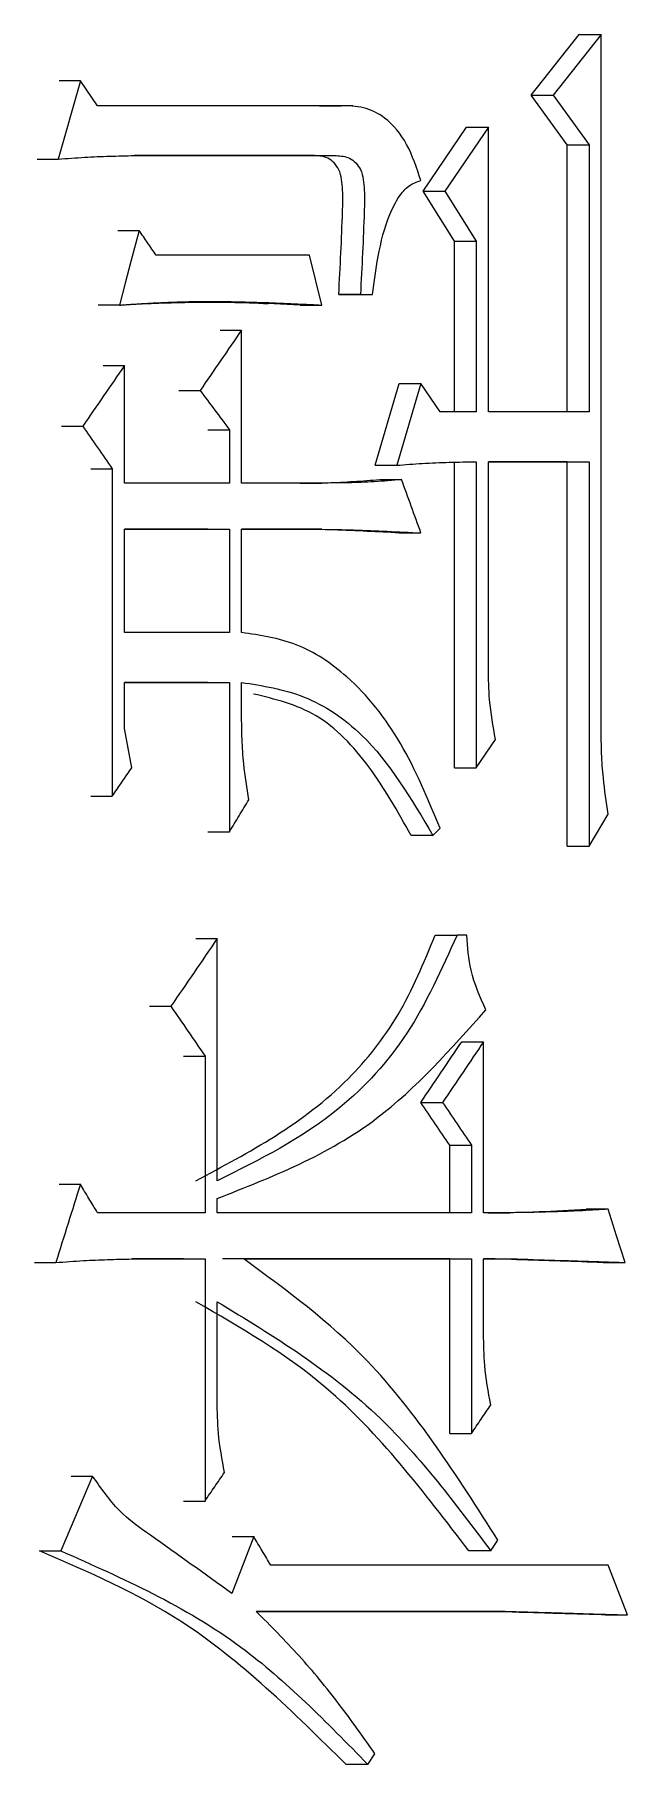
# Model space of a CAD drawing. Header units: millimetres. Extents: x 2687 to 4367, y 1046 to 2234.
# Drawn here: x 3482.99 to 3484.79, y 1378.39 to 1383.64 of the extents above; entities that cross this region are included whole.
import ezdxf

# ---------------------------------------------------------------- set-up
doc = ezdxf.new("R2010")
doc.units = ezdxf.units.MM

msp = doc.modelspace()

# ---------------------------------------------------------------- linework, layer by layer
at = {"color": 7, "linetype": 'Continuous', "lineweight": 25}
for p, q in [((3484.4972, 1383.4606), (3484.6428, 1383.6445)), ((3484.7097, 1383.6445), (3484.5639, 1383.4606)), ((3484.6428, 1383.6445), (3484.7097, 1383.6445)), ((3484.7097, 1381.5351), (3484.7097, 1383.6445)), ((3483.1258, 1383.5038), (3483.0587, 1383.2659)), ((3483.1258, 1383.5038), (3483.0611, 1383.5038)), ((3483.178, 1383.4281), (3483.1258, 1383.5038)), ((3484.4972, 1383.4606), (3484.5639, 1383.4606)), ((3484.6064, 1383.3091), (3484.4972, 1383.4606)), ((3484.5639, 1383.4606), (3484.6733, 1383.3091)), ((3483.9188, 1383.4281), (3483.178, 1383.4281)), ((3483.8529, 1383.4281), (3483.9188, 1383.4281)), ((3483.9543, 1383.4276), (3483.9253, 1383.4276)), ((3484.1686, 1383.1685), (3484.3002, 1383.3632)), ((3484.3667, 1383.3632), (3484.2348, 1383.1685)), ((3484.3002, 1383.3632), (3484.3667, 1383.3632)), ((3484.3667, 1382.4978), (3484.3667, 1383.3632)), ((3484.6064, 1383.3091), (3484.6733, 1383.3091)), ((3484.6064, 1382.4978), (3484.6064, 1383.3091)), ((3484.6733, 1383.3091), (3484.6733, 1382.4978)), ((3482.9941, 1383.2659), (3483.0587, 1383.2659)), ((3483.2896, 1383.2767), (3483.9041, 1383.2767)), ((3483.8382, 1383.2767), (3483.2896, 1383.2767)), ((3483.8383, 1383.2767), (3483.9042, 1383.2767)), ((3484.1686, 1383.1685), (3484.2348, 1383.1685)), ((3484.2637, 1383.0171), (3484.1686, 1383.1685)), ((3484.2348, 1383.1685), (3484.3301, 1383.0171)), ((3483.2395, 1383.0495), (3483.3045, 1383.0495)), ((3484.2637, 1383.0171), (3484.3301, 1383.0171)), ((3484.2637, 1382.4978), (3484.2637, 1383.0171)), ((3484.3301, 1383.0171), (3484.3301, 1382.4978)), ((3483.8598, 1382.8223), (3483.823, 1382.9738)), ((3483.245, 1382.8223), (3483.1801, 1382.8223)), ((3483.7941, 1382.8223), (3483.6946, 1382.8273)), ((3483.7941, 1382.8223), (3483.8598, 1382.8223)), ((3483.9777, 1382.8548), (3483.9118, 1382.8548)), ((3483.9485, 1382.8548), (3484.0145, 1382.8548)), ((3483.9777, 1382.8548), (3484.0145, 1382.8548)), ((3483.5506, 1382.7466), (3483.6161, 1382.7466)), ((3483.6161, 1382.2815), (3483.6161, 1382.7466)), ((3483.195, 1382.6384), (3483.2599, 1382.6384)), ((3483.2599, 1382.2815), (3483.2599, 1382.6384)), ((3483.4249, 1382.5627), (3483.4901, 1382.5627)), ((3484.022, 1382.3356), (3484.0953, 1382.5844)), ((3484.1615, 1382.5844), (3484.088, 1382.3356)), ((3484.0953, 1382.5844), (3484.1615, 1382.5844)), ((3484.2202, 1382.4978), (3484.1615, 1382.5844)), ((3483.0685, 1382.4546), (3483.1333, 1382.4546)), ((3484.3301, 1382.4978), (3484.2202, 1382.4978)), ((3484.6733, 1382.4978), (3484.3667, 1382.4978)), ((3483.5137, 1382.4437), (3483.579, 1382.4437)), ((3483.579, 1382.4437), (3483.579, 1382.2815)), ((3484.2637, 1381.4161), (3484.2637, 1382.345)), ((3484.3301, 1382.3464), (3484.3301, 1381.4161)), ((3484.3667, 1382.3464), (3484.6733, 1382.3464)), ((3484.3667, 1381.719), (3484.3667, 1382.3464)), ((3484.6064, 1382.3464), (3484.3667, 1382.3464)), ((3484.6064, 1382.3464), (3484.6733, 1382.3464)), ((3484.6064, 1381.1781), (3484.6064, 1382.3464)), ((3484.6733, 1382.3464), (3484.6733, 1381.1781)), ((3483.1578, 1382.3247), (3483.2227, 1382.3247)), ((3484.022, 1382.3356), (3484.088, 1382.3356)), ((3484.0366, 1382.2923), (3484.1027, 1382.2923)), ((3483.579, 1382.2815), (3483.2599, 1382.2815)), ((3483.8598, 1382.2815), (3483.6161, 1382.2815)), ((3483.7941, 1382.2815), (3483.8598, 1382.2815)), ((3483.2599, 1381.8272), (3483.2599, 1382.1409)), ((3483.2599, 1382.1409), (3483.579, 1382.1409)), ((3483.5136, 1382.1409), (3483.2599, 1382.1409)), ((3483.5137, 1382.1409), (3483.579, 1382.1409)), ((3483.579, 1382.1409), (3483.579, 1381.8272)), ((3483.6161, 1382.1409), (3483.8598, 1382.1409)), ((3483.6161, 1381.8271), (3483.6161, 1382.1409)), ((3483.7941, 1382.1409), (3483.6161, 1382.1409)), ((3483.8598, 1382.1409), (3483.7941, 1382.1409)), ((3484.0953, 1382.13), (3484.1615, 1382.13)), ((3483.579, 1381.8272), (3483.2599, 1381.8272)), ((3483.2599, 1381.6757), (3483.579, 1381.6757)), ((3483.2599, 1381.5351), (3483.2599, 1381.6757)), ((3483.5136, 1381.6757), (3483.2599, 1381.6757)), ((3483.5137, 1381.6757), (3483.579, 1381.6757)), ((3483.579, 1381.6757), (3483.579, 1381.2214)), ((3483.6161, 1381.5784), (3483.6161, 1381.6757)), ((3484.3301, 1381.4161), (3484.3886, 1381.5026)), ((3484.6733, 1381.1781), (3484.7315, 1381.2755)), ((3483.5137, 1381.2214), (3483.579, 1381.2214)), ((3484.1982, 1381.2106), (3484.1319, 1381.2106)), ((3484.1982, 1381.2106), (3484.2202, 1381.2322)), ((3483.4767, 1380.8969), (3483.542, 1380.8969)), ((3483.542, 1380.1613), (3483.542, 1380.8969)), ((3484.2052, 1380.9077), (3484.2715, 1380.9077)), ((3484.3008, 1380.9077), (3484.2715, 1380.9077)), ((3483.336, 1380.6913), (3483.4011, 1380.6913)), ((3484.2856, 1380.5832), (3484.352, 1380.5832)), ((3484.352, 1380.0639), (3484.352, 1380.5832)), ((3483.4397, 1380.5399), (3483.505, 1380.5399)), ((3483.505, 1380.5399), (3483.505, 1380.0639)), ((3484.1612, 1380.3993), (3484.2275, 1380.3993)), ((3484.2491, 1380.2695), (3484.3154, 1380.2695)), ((3484.2491, 1380.0639), (3484.2491, 1380.2695)), ((3484.3154, 1380.2695), (3484.3154, 1380.0639)), ((3483.0611, 1380.1505), (3483.1258, 1380.1505)), ((3483.542, 1380.0639), (3483.542, 1380.1072)), ((3483.505, 1380.0639), (3483.178, 1380.0639)), ((3484.3154, 1380.0639), (3483.542, 1380.0639)), ((3484.4325, 1380.0639), (3484.352, 1380.0639)), ((3484.366, 1380.0639), (3484.4325, 1380.0639)), ((3484.7315, 1380.0748), (3484.6646, 1380.0748)), ((3482.9866, 1379.9125), (3483.0513, 1379.9125)), ((3483.2822, 1379.9233), (3483.505, 1379.9233)), ((3483.4396, 1379.9233), (3483.2822, 1379.9233)), ((3483.4397, 1379.9233), (3483.505, 1379.9233)), ((3483.505, 1379.9233), (3483.505, 1379.1877)), ((3484.2491, 1379.9233), (3483.558, 1379.9233)), ((3483.6235, 1379.9233), (3484.3154, 1379.9233)), ((3484.2491, 1379.9233), (3484.3154, 1379.9233)), ((3484.2491, 1379.3933), (3484.2491, 1379.9233)), ((3484.3154, 1379.9233), (3484.3154, 1379.3933)), ((3484.352, 1379.9233), (3484.4544, 1379.9233)), ((3484.352, 1379.6961), (3484.352, 1379.9233)), ((3484.3879, 1379.9233), (3484.352, 1379.9233)), ((3484.3879, 1379.9233), (3484.4544, 1379.9233)), ((3484.7154, 1379.9125), (3484.7824, 1379.9125)), ((3483.542, 1379.4906), (3483.542, 1379.7934)), ((3484.2491, 1379.3933), (3484.3154, 1379.3933)), ((3483.1631, 1379.2634), (3483.0662, 1379.0363)), ((3483.0983, 1379.2634), (3483.1631, 1379.2634)), ((3483.0015, 1379.0363), (3483.0662, 1379.0363)), ((3483.6531, 1379.0796), (3483.5865, 1378.9065)), ((3483.5876, 1379.0796), (3483.6531, 1379.0796)), ((3484.3739, 1379.0362), (3484.3075, 1379.0362)), ((3484.7315, 1378.993), (3483.7048, 1378.993)), ((3484.7897, 1378.8416), (3484.7315, 1378.993)), ((3483.6605, 1378.8524), (3484.4179, 1378.8524)), ((3484.3514, 1378.8524), (3483.6605, 1378.8524)), ((3484.4179, 1378.8524), (3484.3514, 1378.8524)), ((3484.7227, 1378.8416), (3484.7897, 1378.8416)), ((3483.9998, 1378.3872), (3484.0219, 1378.4197)), ((3483.9998, 1378.3872), (3483.9338, 1378.3872))]:
    msp.add_line(p, q, dxfattribs=at)
at = {"color": 7, "linetype": 'Continuous', "lineweight": 25, "flags": 128}
for points in [[(3483.3045, 1383.0495), (3483.2798, 1382.955), (3483.2624, 1382.8887), (3483.245, 1382.8223)], [(3483.2227, 1382.3247), (3483.2227, 1381.8272), (3483.2227, 1381.3296)], [(3483.2822, 1381.4161), (3483.271, 1381.4756), (3483.2599, 1381.5351)], [(3484.2637, 1381.4161), (3484.2803, 1381.4161), (3484.2969, 1381.4161), (3484.3301, 1381.4161)], [(3483.1578, 1381.3296), (3483.174, 1381.3296), (3483.1902, 1381.3296), (3483.2227, 1381.3296)], [(3484.6064, 1381.1781), (3484.6231, 1381.1781), (3484.6398, 1381.1781), (3484.6733, 1381.1781)], [(3484.7824, 1379.9125), (3484.7569, 1379.9936), (3484.7315, 1380.0748)], [(3483.4397, 1379.1877), (3483.456, 1379.1877), (3483.4723, 1379.1877), (3483.505, 1379.1877)], [(3484.3739, 1379.0362), (3484.3795, 1379.0444), (3484.3877, 1379.0566), (3484.3959, 1379.0687)]]:
    msp.add_lwpolyline(points, dxfattribs=at)
at = {"color": 7, "linetype": 'Continuous', "lineweight": 25}
for points, knots in [([(3484.1615, 1383.201), (3484.1489, 1383.2391), (3484.1242, 1383.3141), (3484.06, 1383.392), (3483.9875, 1383.4274), (3483.9417, 1383.4279), (3483.9188, 1383.4281)], [0, 0, 0, 0, 0.2915358, 0.5725288, 0.7872386, 1, 1, 1, 1]), ([(3483.0587, 1383.2659), (3483.0856, 1383.2679), (3483.1376, 1383.272), (3483.2146, 1383.2752), (3483.2646, 1383.2762), (3483.2896, 1383.2767)], [0, 0, 0, 0, 0.349385, 0.674644, 1, 1, 1, 1]), ([(3483.9118, 1382.8548), (3483.9162, 1382.9389), (3483.9218, 1383.0448), (3483.9249, 1383.1706), (3483.9182, 1383.2353), (3483.88, 1383.2741), (3483.852, 1383.2758), (3483.8382, 1383.2767)], [0, 0, 0, 0, 0.512304, 0.645208, 0.775979, 0.889287, 1, 1, 1, 1]), ([(3483.9041, 1383.2767), (3483.9179, 1383.2758), (3483.9459, 1383.2741), (3483.9841, 1383.2354), (3483.9908, 1383.1706), (3483.9877, 1383.0448), (3483.9822, 1382.9389), (3483.9777, 1382.8548)], [0, 0, 0, 0, 0.110827, 0.224198, 0.354947, 0.487818, 1, 1, 1, 1]), ([(3484.0145, 1382.8548), (3484.0195, 1382.8932), (3484.0303, 1382.9765), (3484.056, 1383.0793), (3484.0916, 1383.1498), (3484.1239, 1383.1881), (3484.1489, 1383.1966), (3484.1615, 1383.201)], [0, 0, 0, 0, 0.277213, 0.601616, 0.758833, 0.878188, 1, 1, 1, 1]), ([(3483.3565, 1382.9738), (3483.3479, 1382.9864), (3483.3305, 1383.0116), (3483.3132, 1383.0369), (3483.3045, 1383.0495)], [0, 0, 0, 0, 0.499998, 1, 1, 1, 1]), ([(3483.823, 1382.9738), (3483.7536, 1382.9738), (3483.5986, 1382.9738), (3483.4427, 1382.9738), (3483.3565, 1382.9738)], [0, 0, 0, 0, 0.447226, 1, 1, 1, 1]), ([(3483.245, 1382.8223), (3483.2474, 1382.8225), (3483.2522, 1382.8228), (3483.2593, 1382.8233), (3483.2665, 1382.8238), (3483.2737, 1382.8242), (3483.2808, 1382.8247), (3483.288, 1382.8252), (3483.2951, 1382.8256), (3483.3011, 1382.826), (3483.3071, 1382.8264), (3483.313, 1382.8267), (3483.3226, 1382.8273), (3483.3321, 1382.8279), (3483.344, 1382.8286), (3483.356, 1382.8292), (3483.3703, 1382.8299), (3483.3989, 1382.8312), (3483.4609, 1382.8333), (3483.5371, 1382.8337), (3483.6037, 1382.8325), (3483.637, 1382.8317), (3483.6607, 1382.831), (3483.6797, 1382.8304), (3483.7035, 1382.8296), (3483.7225, 1382.8288), (3483.7414, 1382.8279), (3483.7557, 1382.8272), (3483.7699, 1382.8266), (3483.7841, 1382.826), (3483.796, 1382.8254), (3483.8054, 1382.825), (3483.8126, 1382.8247), (3483.8197, 1382.8244), (3483.8268, 1382.824), (3483.8339, 1382.8237), (3483.841, 1382.8233), (3483.8469, 1382.823), (3483.8532, 1382.8227), (3483.8571, 1382.8225), (3483.8598, 1382.8223)], [0, 0, 0, 0, 0.011607, 0.023213, 0.034819, 0.046426, 0.058032, 0.069639, 0.081245, 0.092852, 0.098655, 0.110262, 0.121868, 0.145081, 0.156687, 0.1799, 0.203113, 0.226326, 0.31918, 0.504901, 0.597754, 0.64418, 0.667393, 0.713819, 0.737032, 0.783458, 0.806671, 0.829884, 0.853097, 0.87631, 0.899523, 0.911129, 0.922736, 0.934342, 0.945949, 0.957555, 0.969162, 0.980768, 0.986572, 1, 1, 1, 1]), ([(3483.3117, 1382.8264), (3483.3116, 1382.8264), (3483.3116, 1382.8264), (3483.3121, 1382.8264), (3483.3305, 1382.8272), (3483.4018, 1382.8299), (3483.4711, 1382.8312), (3483.5138, 1382.8315), (3483.5289, 1382.8315), (3483.5314, 1382.8315), (3483.5306, 1382.8315), (3483.556, 1382.8314), (3483.6098, 1382.8306), (3483.6583, 1382.8287), (3483.6975, 1382.8271)], [0, 0, 0, 0, 0.0005302, 0.0045089, 0.0140623, 0.2259043, 0.4170896, 0.5139281, 0.5242527, 0.5327033, 0.5574379, 0.6257596, 0.6972067, 1, 1, 1, 1]), ([(3483.9118, 1382.8548), (3483.9186, 1382.8548), (3483.9309, 1382.8548), (3483.9431, 1382.8548), (3483.9485, 1382.8548)], [0, 0, 0, 0, 0.56, 1, 1, 1, 1]), ([(3483.6161, 1382.7466), (3483.5951, 1382.716), (3483.5531, 1382.6547), (3483.5111, 1382.5934), (3483.4901, 1382.5627)], [0, 0, 0, 0, 0.5, 1, 1, 1, 1]), ([(3483.2599, 1382.6384), (3483.2388, 1382.6078), (3483.1966, 1382.5465), (3483.1544, 1382.4852), (3483.1333, 1382.4546)], [0, 0, 0, 0, 0.5, 1, 1, 1, 1]), ([(3483.4901, 1382.5627), (3483.505, 1382.5429), (3483.5346, 1382.5032), (3483.5642, 1382.4636), (3483.579, 1382.4437)], [0, 0, 0, 0, 0.499998, 1, 1, 1, 1]), ([(3483.1333, 1382.4546), (3483.1482, 1382.4329), (3483.178, 1382.3897), (3483.2078, 1382.3464), (3483.2227, 1382.3247)], [0, 0, 0, 0, 0.499998, 1, 1, 1, 1]), ([(3484.088, 1382.3356), (3484.1139, 1382.3376), (3484.1672, 1382.3417), (3484.2479, 1382.3449), (3484.3027, 1382.3459), (3484.3301, 1382.3464)], [0, 0, 0, 0, 0.320446, 0.660167, 1, 1, 1, 1]), ([(3483.7941, 1382.2815), (3483.8218, 1382.2816), (3483.8762, 1382.2819), (3483.957, 1382.286), (3484.0101, 1382.2902), (3484.0366, 1382.2923)], [0, 0, 0, 0, 0.342239, 0.67104, 1, 1, 1, 1]), ([(3484.1027, 1382.2923), (3484.0751, 1382.2897), (3484.021, 1382.2845), (3483.94, 1382.282), (3483.8866, 1382.2817), (3483.8598, 1382.2815)], [0, 0, 0, 0, 0.341779, 0.670798, 1, 1, 1, 1]), ([(3484.1615, 1382.13), (3484.1517, 1382.1571), (3484.1321, 1382.2112), (3484.1125, 1382.2653), (3484.1027, 1382.2923)], [0, 0, 0, 0, 0.499999, 1, 1, 1, 1]), ([(3484.0953, 1382.13), (3484.063, 1382.1316), (3483.9968, 1382.1349), (3483.8964, 1382.1395), (3483.8282, 1382.1404), (3483.7941, 1382.1409)], [0, 0, 0, 0, 0.321994, 0.660963, 1, 1, 1, 1]), ([(3483.8598, 1382.1409), (3483.8923, 1382.1404), (3483.9588, 1382.1396), (3484.0594, 1382.135), (3484.1274, 1382.1317), (3484.1615, 1382.13)], [0, 0, 0, 0, 0.321579, 0.660777, 1, 1, 1, 1]), ([(3484.2202, 1381.2322), (3484.1831, 1381.3213), (3484.11, 1381.497), (3483.9568, 1381.69), (3483.7858, 1381.8024), (3483.6724, 1381.8189), (3483.6161, 1381.8271)], [0, 0, 0, 0, 0.289657, 0.571456, 0.787204, 1, 1, 1, 1]), ([(3484.3886, 1381.5026), (3484.3814, 1381.5424), (3484.3683, 1381.6135), (3484.3672, 1381.6867), (3484.3667, 1381.719)], [0, 0, 0, 0, 0.5588348, 1, 1, 1, 1]), ([(3483.6161, 1381.6757), (3483.6803, 1381.6657), (3483.8098, 1381.6455), (3484.0255, 1381.5018), (3484.1322, 1381.3218), (3484.1982, 1381.2106)], [0, 0, 0, 0, 0.2734639, 0.5510094, 1, 1, 1, 1]), ([(3484.1319, 1381.2106), (3484.0915, 1381.2825), (3484.0116, 1381.4246), (3483.8497, 1381.5937), (3483.7179, 1381.6248), (3483.6522, 1381.6403)], [0, 0, 0, 0, 0.339729, 0.670692, 1, 1, 1, 1]), ([(3483.6383, 1381.3187), (3483.6325, 1381.3551), (3483.6229, 1381.416), (3483.617, 1381.5031), (3483.6164, 1381.5532), (3483.6161, 1381.5784)], [0, 0, 0, 0, 0.425426, 0.712082, 1, 1, 1, 1]), ([(3484.7315, 1381.2755), (3484.7258, 1381.3118), (3484.7163, 1381.3727), (3484.7106, 1381.4598), (3484.71, 1381.51), (3484.7097, 1381.5351)], [0, 0, 0, 0, 0.425369, 0.712054, 1, 1, 1, 1]), ([(3483.2227, 1381.3296), (3483.2326, 1381.344), (3483.2525, 1381.3728), (3483.2723, 1381.4017), (3483.2822, 1381.4161)], [0, 0, 0, 0, 0.4999987, 1, 1, 1, 1]), ([(3483.579, 1381.2214), (3483.5889, 1381.2376), (3483.6087, 1381.2701), (3483.6284, 1381.3025), (3483.6383, 1381.3187)], [0, 0, 0, 0, 0.499998, 1, 1, 1, 1]), ([(3483.542, 1380.8969), (3483.5186, 1380.8626), (3483.4716, 1380.7941), (3483.4246, 1380.7256), (3483.4011, 1380.6913)], [0, 0, 0, 0, 0.5, 1, 1, 1, 1]), ([(3483.4766, 1380.1613), (3483.6398, 1380.2474), (3483.8691, 1380.3683), (3484.1019, 1380.659), (3484.1706, 1380.8243), (3484.2052, 1380.9077)], [0, 0, 0, 0, 0.5500022, 0.773014, 1, 1, 1, 1]), ([(3484.2715, 1380.9077), (3484.225, 1380.804), (3484.1327, 1380.5987), (3483.8831, 1380.3296), (3483.6706, 1380.2248), (3483.542, 1380.1613)], [0, 0, 0, 0, 0.286997, 0.568308, 1, 1, 1, 1]), ([(3484.3594, 1380.6805), (3484.3417, 1380.7195), (3484.3098, 1380.7898), (3484.3036, 1380.8714), (3484.3008, 1380.9077)], [0, 0, 0, 0, 0.554344, 1, 1, 1, 1]), ([(3483.4011, 1380.6913), (3483.4184, 1380.6661), (3483.4531, 1380.6156), (3483.4877, 1380.5651), (3483.505, 1380.5399)], [0, 0, 0, 0, 0.499998, 1, 1, 1, 1]), ([(3483.542, 1380.1072), (3483.7103, 1380.1731), (3484.0137, 1380.2918), (3484.2528, 1380.5607), (3484.3594, 1380.6805)], [0, 0, 0, 0, 0.554476, 1, 1, 1, 1]), ([(3484.1612, 1380.3993), (3484.182, 1380.4299), (3484.2235, 1380.4912), (3484.2649, 1380.5525), (3484.2856, 1380.5832)], [0, 0, 0, 0, 0.499999, 1, 1, 1, 1]), ([(3484.352, 1380.5832), (3484.3313, 1380.5525), (3484.2898, 1380.4912), (3484.2483, 1380.4299), (3484.2275, 1380.3993)], [0, 0, 0, 0, 0.5, 1, 1, 1, 1]), ([(3484.2491, 1380.2695), (3484.2344, 1380.2911), (3484.2052, 1380.3344), (3484.1759, 1380.3776), (3484.1612, 1380.3993)], [0, 0, 0, 0, 0.4999999, 1, 1, 1, 1]), ([(3484.2275, 1380.3993), (3484.2422, 1380.3776), (3484.2715, 1380.3344), (3484.3008, 1380.2911), (3484.3154, 1380.2695)], [0, 0, 0, 0, 0.499998, 1, 1, 1, 1]), ([(3483.1258, 1380.1505), (3483.1134, 1380.1108), (3483.0886, 1380.0315), (3483.0637, 1379.9522), (3483.0513, 1379.9125)], [0, 0, 0, 0, 0.5, 1, 1, 1, 1]), ([(3483.178, 1380.0639), (3483.1693, 1380.0784), (3483.1519, 1380.1072), (3483.1345, 1380.136), (3483.1258, 1380.1505)], [0, 0, 0, 0, 0.499999, 1, 1, 1, 1]), ([(3484.366, 1380.0639), (3484.4177, 1380.0646), (3484.5174, 1380.0658), (3484.6167, 1380.0718), (3484.6646, 1380.0748)], [0, 0, 0, 0, 0.518265, 1, 1, 1, 1]), ([(3484.7315, 1380.0748), (3484.7058, 1380.0731), (3484.6543, 1380.0699), (3484.5547, 1380.0655), (3484.4807, 1380.0645), (3484.4325, 1380.0639)], [0, 0, 0, 0, 0.258773, 0.517554, 1, 1, 1, 1]), ([(3483.0513, 1379.9125), (3483.0792, 1379.9146), (3483.1316, 1379.9185), (3483.2086, 1379.9217), (3483.2577, 1379.9228), (3483.2822, 1379.9233)], [0, 0, 0, 0, 0.362394, 0.681159, 1, 1, 1, 1]), ([(3484.3959, 1379.0687), (3484.2716, 1379.2637), (3484.0517, 1379.6088), (3483.7532, 1379.828), (3483.6234, 1379.9233)], [0, 0, 0, 0, 0.565165, 1, 1, 1, 1]), ([(3484.7154, 1379.9125), (3484.6937, 1379.9132), (3484.6283, 1379.9154), (3484.5192, 1379.919), (3484.4316, 1379.9219), (3484.3879, 1379.9233)], [0, 0, 0, 0, 0.199704, 0.599851, 1, 1, 1, 1]), ([(3484.4544, 1379.9233), (3484.4981, 1379.9219), (3484.5446, 1379.9203), (3484.5936, 1379.9187), (3484.6045, 1379.9184), (3484.6154, 1379.918), (3484.6263, 1379.9176), (3484.6345, 1379.9174), (3484.6454, 1379.917), (3484.6563, 1379.9167), (3484.6672, 1379.9163), (3484.6754, 1379.916), (3484.6863, 1379.9157), (3484.6958, 1379.9154), (3484.704, 1379.9151), (3484.7094, 1379.9149), (3484.7149, 1379.9147), (3484.7203, 1379.9145), (3484.7244, 1379.9144), (3484.7285, 1379.9143), (3484.7339, 1379.9141), (3484.7393, 1379.9139), (3484.7448, 1379.9137), (3484.7489, 1379.9136), (3484.7543, 1379.9134), (3484.7597, 1379.9132), (3484.7652, 1379.9131), (3484.7693, 1379.9129), (3484.775, 1379.9127), (3484.7794, 1379.9126), (3484.7824, 1379.9125)], [0, 0, 0, 0, 0.3988892, 0.4238198, 0.4487503, 0.4986114, 0.523542, 0.5484726, 0.5734031, 0.6232642, 0.6481948, 0.6731253, 0.6980559, 0.747917, 0.7603823, 0.7728476, 0.7977781, 0.8102434, 0.8227087, 0.835174, 0.8476393, 0.8725698, 0.8850351, 0.8975004, 0.9099657, 0.9348962, 0.9473615, 0.9598268, 0.972292, 1, 1, 1, 1]), ([(3484.3075, 1379.0362), (3484.1701, 1379.216), (3483.9272, 1379.5342), (3483.6132, 1379.7148), (3483.4766, 1379.7934)], [0, 0, 0, 0, 0.565266, 1, 1, 1, 1]), ([(3483.542, 1379.7934), (3483.7149, 1379.6884), (3484.0267, 1379.499), (3484.2669, 1379.1789), (3484.3739, 1379.0362)], [0, 0, 0, 0, 0.554256, 1, 1, 1, 1]), ([(3484.374, 1379.4798), (3484.3667, 1379.5196), (3484.3537, 1379.5907), (3484.3526, 1379.6639), (3484.352, 1379.6961)], [0, 0, 0, 0, 0.558835, 1, 1, 1, 1]), ([(3483.5642, 1379.2743), (3483.5569, 1379.314), (3483.5437, 1379.3852), (3483.5425, 1379.4583), (3483.542, 1379.4906)], [0, 0, 0, 0, 0.558835, 1, 1, 1, 1]), ([(3484.3154, 1379.3933), (3484.3252, 1379.4077), (3484.3447, 1379.4365), (3484.3642, 1379.4654), (3484.374, 1379.4798)], [0, 0, 0, 0, 0.499998, 1, 1, 1, 1]), ([(3483.5865, 1378.9065), (3483.5044, 1378.9657), (3483.39, 1379.0482), (3483.2395, 1379.1535), (3483.1887, 1379.2266), (3483.1631, 1379.2634)], [0, 0, 0, 0, 0.557651, 0.777477, 1, 1, 1, 1]), ([(3483.505, 1379.1877), (3483.5148, 1379.2022), (3483.5346, 1379.231), (3483.5544, 1379.2598), (3483.5642, 1379.2743)], [0, 0, 0, 0, 0.499998, 1, 1, 1, 1]), ([(3483.9338, 1378.3872), (3483.7735, 1378.5455), (3483.4891, 1378.8262), (3483.1496, 1378.9725), (3483.0014, 1379.0363)], [0, 0, 0, 0, 0.563735, 1, 1, 1, 1]), ([(3483.0662, 1379.0363), (3483.255, 1378.9528), (3483.5949, 1378.8026), (3483.8752, 1378.515), (3483.9998, 1378.3872)], [0, 0, 0, 0, 0.555605, 1, 1, 1, 1]), ([(3483.7048, 1378.993), (3483.6962, 1379.0074), (3483.6789, 1379.0363), (3483.6617, 1379.0651), (3483.6531, 1379.0796)], [0, 0, 0, 0, 0.499999, 1, 1, 1, 1]), ([(3484.0219, 1378.4197), (3483.9862, 1378.4702), (3483.9129, 1378.5739), (3483.7928, 1378.7196), (3483.7047, 1378.8081), (3483.6605, 1378.8524)], [0, 0, 0, 0, 0.321149, 0.659611, 1, 1, 1, 1]), ([(3484.7227, 1378.8416), (3484.6899, 1378.8425), (3484.6244, 1378.8445), (3484.5007, 1378.8481), (3484.4096, 1378.8507), (3484.3514, 1378.8524)], [0, 0, 0, 0, 0.265382, 0.530765, 1, 1, 1, 1]), ([(3484.4179, 1378.8524), (3484.4199, 1378.8523), (3484.4241, 1378.8522), (3484.4302, 1378.852), (3484.4364, 1378.8519), (3484.4426, 1378.8517), (3484.4488, 1378.8515), (3484.4549, 1378.8513), (3484.4611, 1378.8511), (3484.4673, 1378.851), (3484.4734, 1378.8508), (3484.4796, 1378.8506), (3484.4858, 1378.8504), (3484.492, 1378.8502), (3484.4981, 1378.8501), (3484.5043, 1378.8499), (3484.5105, 1378.8497), (3484.5166, 1378.8495), (3484.5218, 1378.8494), (3484.5269, 1378.8492), (3484.532, 1378.8491), (3484.5382, 1378.8489), (3484.5444, 1378.8487), (3484.5505, 1378.8485), (3484.5567, 1378.8484), (3484.5629, 1378.8482), (3484.569, 1378.848), (3484.5742, 1378.8479), (3484.5793, 1378.8477), (3484.5844, 1378.8476), (3484.5906, 1378.8474), (3484.5968, 1378.8472), (3484.6029, 1378.847), (3484.6091, 1378.8468), (3484.6152, 1378.8467), (3484.6214, 1378.8465), (3484.6265, 1378.8463), (3484.6316, 1378.8462), (3484.6368, 1378.846), (3484.6429, 1378.8459), (3484.6552, 1378.8455), (3484.6983, 1378.8442), (3484.7452, 1378.8429), (3484.7838, 1378.8418), (3484.7897, 1378.8416)], [0, 0, 0, 0, 0.016565, 0.03313, 0.049695, 0.066259, 0.082824, 0.099389, 0.115954, 0.132519, 0.149084, 0.165648, 0.182213, 0.198778, 0.215343, 0.231908, 0.248473, 0.265037, 0.281602, 0.289885, 0.306449, 0.323014, 0.339579, 0.356144, 0.372709, 0.389274, 0.405838, 0.422403, 0.430686, 0.447251, 0.463815, 0.48038, 0.496945, 0.51351, 0.530075, 0.54664, 0.563204, 0.571487, 0.588052, 0.604616, 0.621181, 0.687441, 0.952478, 1, 1, 1, 1])]:
    msp.add_open_spline(points, degree=3, knots=knots, dxfattribs=at)

doc.saveas('drawing.dxf')
